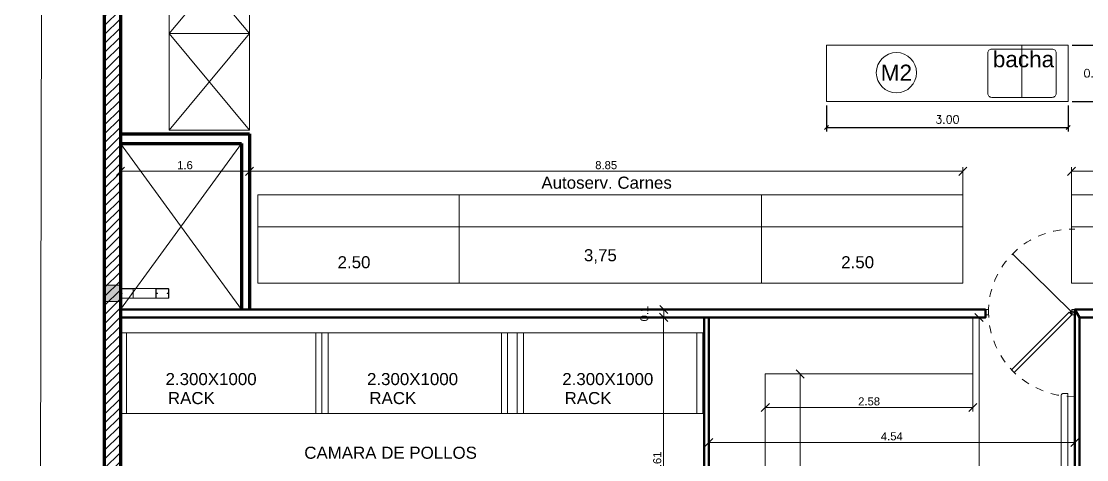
# Model space of a CAD drawing. Header units: inches. Extents: x 2 to 337, y 2 to 182.
# Drawn here: x 140.12 to 153.34, y 56.89 to 62.33 of the extents above; entities that cross this region are included whole.
import ezdxf

# ---------------------------------------------------------------- set-up
doc = ezdxf.new("R2010")
doc.units = ezdxf.units.IN
doc.header["$MEASUREMENT"] = 0
for name, pattern in [('ACAD_ISO10W100', [18, 12, -3, 0, -3]), ('DASH_15', [0.375, 0.25, -0.125]), ('DASHDOT2', [12.7, 6.35, -3.175, 0, -3.175]), ('HIDDEN2', [4.7625, 3.175, -1.5875])]:
    doc.linetypes.add(name, pattern=pattern)
doc.layers.add('(C)Paneles 60mm.', color=4, linetype='Continuous')
doc.layers.add('01-COTAS ESTRUCTURA', color=9, linetype='Continuous')
for name, color, linetype, lineweight in [('0-EQUIPAMIENTO-LAB', 6, 'Continuous', 13), ('01 eje', 30, 'ACAD_ISO10W100', 9), ('ARQ-CARPINTERIAS', 4, 'Continuous', 9), ('COMESTIBLES0-EQUIP-TXT', 3, 'Continuous', 9), ('L COTAS', 1, 'Continuous', 9), ('L EQUIP', 6, 'Continuous', 9), ('l muro', 5, 'Continuous', 80), ('L PANELES', 136, 'Continuous', 50), ('L PROYEC', 4, 'HIDDEN2', 9), ('LAVADO MU', 10, 'Continuous', 5), ('smr acero', 170, 'Continuous', 15)]:
    doc.layers.add(name, color=color, linetype=linetype, lineweight=lineweight)
doc.styles.add('2mm para 1.100', font='ARIAL.TTF')
doc.styles.add('3mm para 1.100', font='ARIAL.TTF')
doc.styles.add('ARIAL', font='ARIAL.TTF')
doc.styles.add('RomanS', font='romans.shx')
doc.styles.get("Standard").update_dxf_attribs({"font": 'ARIAL.TTF'})
doc.dimstyles.new('bases 1-50', dxfattribs={"dimscale": 0.5, "dimtxt": 0.2, "dimasz": 0.1, "dimexe": 0.1, "dimexo": 0.1, "dimgap": 0.1, "dimtad": 1, "dimtih": 1, "dimtoh": 1, "dimzin": 1, "dimdsep": 46, "dimtxsty": 'RomanS', "dimblk": 'OBLIQUE', "dimcen": 0.1, "dimclrd": 256, "dimclre": 256, "dimclrt": 256, "dimadec": 0, "dimazin": 0, "dimtfac": 1, "dimtmove": 0, "dimatfit": 3, "dimfxl": 0, "dimarcsym": 0})
doc.dimstyles.new('cotas 1.100', dxfattribs={"dimscale": 2, "dimtxt": 0.2, "dimasz": 0.1, "dimexe": 0.1, "dimexo": 0.05, "dimgap": 0.05, "dimtad": 0, "dimzin": 0, "dimdsep": 46, "dimtxsty": '2mm para 1.100', "dimblk": 'OBLIQUE', "dimcen": 0.09, "dimclrd": 256, "dimclre": 256, "dimclrt": 256, "dimaunit": 1, "dimadec": 3, "dimazin": 0, "dimtfac": 1, "dimtofl": 0, "dimtmove": 2, "dimatfit": 3, "dimfxl": 0, "dimtolj": 1, "dimtzin": 0, "dimlwd": -1, "dimlwe": -1, "dimarcsym": 0})
doc.dimstyles.new('cotas 1.50', dxfattribs={"dimscale": 0.5, "dimtxt": 0.2, "dimasz": 0.2, "dimexe": 0.1, "dimexo": 0, "dimgap": 0.05, "dimtad": 1, "dimdsep": 46, "dimtxsty": 'ARIAL', "dimblk": 'OBLIQUE', "dimcen": 0.09, "dimclrd": 256, "dimclre": 256, "dimclrt": 256, "dimadec": 0, "dimazin": 2, "dimtfac": 1, "dimtofl": 0, "dimtmove": 2, "dimatfit": 3, "dimfxl": 0, "dimtolj": 1, "dimtzin": 0, "dimlwd": -1, "dimlwe": -1, "dimarcsym": 0})

# ---------------------------------------------------------------- blocks, each defined once
blk = doc.blocks.new('terreno1')
at = {"layer": '01 eje', "ltscale": 0.05}
blk.add_line((2858.813, 860.328), (2858.813, 730.799), dxfattribs=at)
blk = doc.blocks.new('_Oblique')
at = {"color": 0, "linetype": 'ByBlock', "lineweight": -2}
blk.add_line((-0.5, -0.5), (0.5, 0.5), dxfattribs=at)
blk = doc.blocks.new('*D301')
at = {"layer": 'Defpoints', "color": 0}
for p in [(140.52, 156.769), (141.35, 156.768), (141.15, 31.949)]:
    blk.add_point(p, dxfattribs=at)
at = {"layer": 'L COTAS'}
for p, q in [((141.25, 156.768), (140.32, 156.77)), ((140.52, 156.769), (140.421, 95.269)), ((140.32, 31.95), (140.418, 93.45)), ((141.05, 31.949), (140.12, 31.95))]:
    blk.add_line(p, q, dxfattribs=at)
at = {"layer": 'L COTAS', "xscale": 0.2, "yscale": 0.2, "zscale": 0.2}
for p, rotation in [((140.52, 156.769), 89.90828215739022), ((140.32, 31.95), 269.9082821573902)]:
    blk.add_blockref('_Oblique', p, dxfattribs=dict(at, rotation=rotation))
at = {"layer": 'L COTAS', "insert": (140.42, 94.36), "char_height": 0.4, "attachment_point": 5, "rotation": 89.9083, "style": '2mm para 1.100'}
blk.add_mtext('\\A1;124.82', dxfattribs=at)
blk = doc.blocks.new('*D279')
at = {"layer": 'Defpoints', "color": 0}
for p in [(147.708, 58.657), (148.089, 55.05), (148.089, 55.05)]:
    blk.add_point(p, dxfattribs=at)
at = {"layer": 'L COTAS'}
for p, q in [((147.708, 58.657), (148.139, 58.657)), ((148.089, 58.657), (148.089, 55.05)), ((148.089, 55.05), (148.039, 55.05))]:
    blk.add_line(p, q, dxfattribs=at)
at = {"layer": 'L COTAS', "xscale": 0.1, "yscale": 0.1, "zscale": 0.1}
for p, rotation in [((148.089, 58.657), 90), ((148.089, 55.05), 270)]:
    blk.add_blockref('_Oblique', p, dxfattribs=dict(at, rotation=rotation))
at = {"layer": 'L COTAS', "insert": (148.012, 56.853), "char_height": 0.1, "attachment_point": 5, "rotation": 90, "style": 'ARIAL'}
blk.add_mtext('\\A1;3.61', dxfattribs=at)
blk = doc.blocks.new('rack bajo')
for p, q in [((0, 1.2), (1, 0)), ((1, 1.2), (0, 0))]:
    blk.add_line(p, q)
blk.add_lwpolyline([(0, 0), (1, 0), (1, 1.2), (0, 1.2)], close=True)
blk = doc.blocks.new('RACKS 250')
for p, q in [((-1.05, -2.5), (-1.05, 0)), ((-1.05, 0), (-0.05, 0)), ((-0.05, 0), (-0.05, -2.5)), ((-1.05, -0.0762), (-0.05, -0.0762)), ((-1.05, -2.4238), (-0.05, -2.4238)), ((-0.05, -2.5), (-1.05, -2.5))]:
    blk.add_line(p, q)
blk = doc.blocks.new('PUERTA')
for p, q in [((0.04, 0), (0.834, 0.785)), ((0.04, 0), (0.834, 0.785)), ((0, -0.035), (0, 0.035)), ((0, 0.035), (0.04, 0.035)), ((0.04, 0.035), (0.04, -0.035)), ((0.04, -0.035), (0.075, 0)), ((0.075, 0), (0.85, -0.774)), ((1.16, -0.035), (1.16, 0.035)), ((1.16, 0.035), (1.2, 0.035)), ((1.2, 0.035), (1.2, -0.035)), ((0.04, -0.035), (0, -0.035)), ((0.04, -0.035), (0.814, -0.81)), ((1.2, -0.035), (1.16, -0.035)), ((0.85, -0.774), (0.814, -0.81))]:
    blk.add_line(p, q)
blk.add_circle((0.04, 0), 0.0196)
at = {"linetype": 'DASH_15', "ltscale": 0.2}
for centre, radius, start, end in [((0.04, -0.005), 1.12, 359.6736, 92.0467), ((0.014, 0.011), 1.146, 269.3146, 359.1608)]:
    blk.add_arc(centre, radius, start, end, dxfattribs=at)
blk = doc.blocks.new('*D491')
at = {"layer": 'Defpoints', "color": 0}
for p in [(148.653, 57.116), (153.193, 57.116), (153.193, 57.102)]:
    blk.add_point(p, dxfattribs=at)
at = {"layer": 'L COTAS'}
for p, q in [((148.653, 57.116), (148.653, 57.052)), ((148.653, 57.102), (153.193, 57.102)), ((153.193, 57.116), (153.193, 57.052))]:
    blk.add_line(p, q, dxfattribs=at)
at = {"layer": 'L COTAS', "xscale": 0.1, "yscale": 0.1, "zscale": 0.1, "rotation": 180}
blk.add_blockref('_Oblique', (148.653, 57.102), dxfattribs=at)
at = {"layer": 'L COTAS', "xscale": 0.1, "yscale": 0.1, "zscale": 0.1}
blk.add_blockref('_Oblique', (153.193, 57.102), dxfattribs=at)
at = {"layer": 'L COTAS', "insert": (150.923, 57.178), "char_height": 0.1, "attachment_point": 5, "style": 'ARIAL'}
blk.add_mtext('\\A1;4.54', dxfattribs=at)
blk = doc.blocks.new('*D419')
at = {"layer": 'Defpoints', "color": 0}
for p in [(148.092, 58.753), (148.092, 58.653), (148.092, 58.653)]:
    blk.add_point(p, dxfattribs=at)
at = {"layer": 'L COTAS'}
for p, q in [((148.092, 58.753), (148.042, 58.753)), ((148.092, 58.753), (148.092, 58.653)), ((148.092, 58.653), (148.042, 58.653))]:
    blk.add_line(p, q, dxfattribs=at)
at = {"layer": 'L COTAS', "xscale": 0.1, "yscale": 0.1, "zscale": 0.1}
for p, rotation in [((148.092, 58.753), 90), ((148.092, 58.653), 270)]:
    blk.add_blockref('_Oblique', p, dxfattribs=dict(at, rotation=rotation))
at = {"layer": 'L COTAS', "insert": (147.851, 58.703), "char_height": 0.1, "attachment_point": 5, "rotation": 90, "style": 'ARIAL'}
blk.add_mtext('\\A1;0.1', dxfattribs=at)
blk = doc.blocks.new('base1')
at = {"layer": 'smr acero'}
h = blk.add_hatch(color=256, dxfattribs=at)
h.dxf.hatch_style = 1
h.paths.add_polyline_path([(4862.665, 1040.797), (4862.665, 1040.597), (4862.465, 1040.597), (4862.465, 1040.797)])
for p, q in [((4863.111, 1040.757), (4862.809, 1040.757)), ((4863.111, 1040.637), (4862.809, 1040.637))]:
    blk.add_line(p, q, dxfattribs=at)
blk.add_lwpolyline([(4862.465, 1040.597), (4862.665, 1040.597), (4862.665, 1040.797), (4862.465, 1040.797)], close=True, dxfattribs=at)
for points in [[(4862.819, 1040.757), (4862.671, 1040.757, 0.414214), (4862.665, 1040.751), (4862.665, 1040.703, 0.414214), (4862.671, 1040.697), (4862.685, 1040.697), (4862.685, 1040.699), (4862.673, 1040.699, -0.414214), (4862.667, 1040.705), (4862.667, 1040.749, -0.414214), (4862.673, 1040.755), (4862.817, 1040.755, -0.414214), (4862.823, 1040.749), (4862.823, 1040.705, -0.414214), (4862.817, 1040.699), (4862.805, 1040.699), (4862.805, 1040.697), (4862.819, 1040.697, 0.414214), (4862.825, 1040.703), (4862.825, 1040.751, 0.414214)], [(4862.819, 1040.637), (4862.671, 1040.637, -0.414214), (4862.665, 1040.643), (4862.665, 1040.691, -0.414214), (4862.671, 1040.697), (4862.685, 1040.697), (4862.685, 1040.695), (4862.673, 1040.695, 0.414214), (4862.667, 1040.689), (4862.667, 1040.645, 0.414214), (4862.673, 1040.639), (4862.817, 1040.639, 0.414214), (4862.823, 1040.645), (4862.823, 1040.689, 0.414214), (4862.817, 1040.695), (4862.805, 1040.695), (4862.805, 1040.697), (4862.819, 1040.697, -0.414214), (4862.825, 1040.691), (4862.825, 1040.643, -0.414214)], [(4863.111, 1040.757), (4863.259, 1040.757, -0.414214), (4863.265, 1040.751), (4863.265, 1040.703, -0.414214), (4863.259, 1040.697), (4863.245, 1040.697), (4863.245, 1040.699), (4863.257, 1040.699, 0.414214), (4863.263, 1040.705), (4863.263, 1040.749, 0.414214), (4863.257, 1040.755), (4863.113, 1040.755, 0.414214), (4863.107, 1040.749), (4863.107, 1040.705, 0.414214), (4863.113, 1040.699), (4863.125, 1040.699), (4863.125, 1040.697), (4863.111, 1040.697, -0.414214), (4863.105, 1040.703), (4863.105, 1040.751, -0.414214)], [(4863.111, 1040.637), (4863.259, 1040.637, 0.414214), (4863.265, 1040.643), (4863.265, 1040.691, 0.414214), (4863.259, 1040.697), (4863.245, 1040.697), (4863.245, 1040.695), (4863.257, 1040.695, -0.414214), (4863.263, 1040.689), (4863.263, 1040.645, -0.414214), (4863.257, 1040.639), (4863.113, 1040.639, -0.414214), (4863.107, 1040.645), (4863.107, 1040.689, -0.414214), (4863.113, 1040.695), (4863.125, 1040.695), (4863.125, 1040.697), (4863.111, 1040.697, 0.414214), (4863.105, 1040.691), (4863.105, 1040.643, 0.414214)]]:
    blk.add_lwpolyline(points, format="xyb", close=True, dxfattribs=at)
blk = doc.blocks.new('*D420')
at = {"layer": 'Defpoints', "color": 0}
for p in [(151.804, 60.47), (142.953, 59.797), (151.804, 59.779)]:
    blk.add_point(p, dxfattribs=at)
at = {"layer": 'L COTAS'}
for p, q in [((142.953, 59.797), (142.953, 60.52)), ((142.953, 60.47), (151.804, 60.47)), ((151.804, 59.779), (151.804, 60.52))]:
    blk.add_line(p, q, dxfattribs=at)
at = {"layer": 'L COTAS', "xscale": 0.1, "yscale": 0.1, "zscale": 0.1, "rotation": 180}
blk.add_blockref('_Oblique', (142.953, 60.47), dxfattribs=at)
at = {"layer": 'L COTAS', "xscale": 0.1, "yscale": 0.1, "zscale": 0.1}
blk.add_blockref('_Oblique', (151.804, 60.47), dxfattribs=at)
at = {"layer": 'L COTAS', "insert": (147.378, 60.546), "char_height": 0.1, "attachment_point": 5, "style": 'ARIAL'}
blk.add_mtext('\\A1;8.85', dxfattribs=at)
blk = doc.blocks.new('*D421')
at = {"layer": 'Defpoints', "color": 0}
for p in [(159.404, 60.47), (153.154, 59.912), (159.404, 59.912)]:
    blk.add_point(p, dxfattribs=at)
at = {"layer": 'L COTAS'}
for p, q in [((153.154, 59.912), (153.154, 60.52)), ((153.154, 60.47), (159.404, 60.47)), ((159.404, 59.912), (159.404, 60.52))]:
    blk.add_line(p, q, dxfattribs=at)
at = {"layer": 'L COTAS', "xscale": 0.1, "yscale": 0.1, "zscale": 0.1, "rotation": 180}
blk.add_blockref('_Oblique', (153.154, 60.47), dxfattribs=at)
at = {"layer": 'L COTAS', "xscale": 0.1, "yscale": 0.1, "zscale": 0.1}
blk.add_blockref('_Oblique', (159.404, 60.47), dxfattribs=at)
at = {"layer": 'L COTAS', "insert": (156.279, 60.546), "char_height": 0.1, "attachment_point": 5, "style": 'ARIAL'}
blk.add_mtext('\\A1;6.25', dxfattribs=at)
blk = doc.blocks.new('*D440')
at = {"layer": 'Defpoints', "color": 0}
for p in [(142.953, 60.47), (142.953, 60.47), (141.35, 60.398)]:
    blk.add_point(p, dxfattribs=at)
at = {"layer": 'L COTAS'}
for p, q in [((141.35, 60.398), (141.35, 60.52)), ((141.35, 60.47), (142.953, 60.47)), ((142.953, 60.47), (142.953, 60.52))]:
    blk.add_line(p, q, dxfattribs=at)
at = {"layer": 'L COTAS', "xscale": 0.1, "yscale": 0.1, "zscale": 0.1, "rotation": 180}
blk.add_blockref('_Oblique', (141.35, 60.47), dxfattribs=at)
at = {"layer": 'L COTAS', "xscale": 0.1, "yscale": 0.1, "zscale": 0.1}
blk.add_blockref('_Oblique', (142.953, 60.47), dxfattribs=at)
at = {"layer": 'L COTAS', "insert": (142.151, 60.546), "char_height": 0.1, "attachment_point": 5, "style": 'ARIAL'}
blk.add_mtext('\\A1;1.6', dxfattribs=at)
blk = doc.blocks.new('*D515')
at = {"layer": 'Defpoints', "color": 0}
for p in [(153.113, 62.039), (153.452, 62.039), (153.113, 61.339)]:
    blk.add_point(p, dxfattribs=at)
at = {"layer": 'L COTAS', "lineweight": -2}
for p, q in [((153.163, 62.039), (153.502, 62.039)), ((153.452, 62.039), (153.452, 61.789)), ((153.452, 61.339), (153.452, 61.589)), ((153.163, 61.339), (153.502, 61.339))]:
    blk.add_line(p, q, dxfattribs=at)
at = {"layer": 'L COTAS', "lineweight": -2, "xscale": 0.05, "yscale": 0.05, "zscale": 0.05}
for p, rotation in [((153.452, 62.039), 90), ((153.452, 61.339), 270)]:
    blk.add_blockref('_Oblique', p, dxfattribs=dict(at, rotation=rotation))
at = {"layer": 'L COTAS', "insert": (153.452, 61.689), "char_height": 0.1, "attachment_point": 5, "style": 'RomanS'}
blk.add_mtext('0.70', dxfattribs=at)
blk = doc.blocks.new('*D516')
at = {"layer": 'Defpoints', "color": 0}
for p in [(150.113, 61.339), (153.113, 61.339), (153.113, 61.015)]:
    blk.add_point(p, dxfattribs=at)
at = {"layer": 'L COTAS', "lineweight": -2}
for p, q in [((150.113, 61.289), (150.113, 60.965)), ((153.113, 61.289), (153.113, 60.965)), ((150.113, 61.015), (153.113, 61.015))]:
    blk.add_line(p, q, dxfattribs=at)
at = {"layer": 'L COTAS', "lineweight": -2, "xscale": 0.05, "yscale": 0.05, "zscale": 0.05, "rotation": 180}
blk.add_blockref('_Oblique', (150.113, 61.015), dxfattribs=at)
at = {"layer": 'L COTAS', "lineweight": -2, "xscale": 0.05, "yscale": 0.05, "zscale": 0.05}
blk.add_blockref('_Oblique', (153.113, 61.015), dxfattribs=at)
at = {"layer": 'L COTAS', "insert": (151.613, 61.115), "char_height": 0.1, "attachment_point": 5, "style": 'RomanS'}
blk.add_mtext('3.00', dxfattribs=at)
blk = doc.blocks.new('*D527')
at = {"layer": 'Defpoints', "color": 0}
for p in [(149.353, 57.953), (151.93, 57.953), (149.353, 57.536)]:
    blk.add_point(p, dxfattribs=at)
at = {"layer": 'L COTAS'}
for p, q in [((149.353, 57.953), (149.353, 57.486)), ((151.93, 57.953), (151.93, 57.486)), ((151.93, 57.536), (149.353, 57.536))]:
    blk.add_line(p, q, dxfattribs=at)
at = {"layer": 'L COTAS', "xscale": 0.1, "yscale": 0.1, "zscale": 0.1, "rotation": 180}
blk.add_blockref('_Oblique', (149.353, 57.536), dxfattribs=at)
at = {"layer": 'L COTAS', "xscale": 0.1, "yscale": 0.1, "zscale": 0.1}
blk.add_blockref('_Oblique', (151.93, 57.536), dxfattribs=at)
at = {"layer": 'L COTAS', "insert": (150.641, 57.612), "char_height": 0.1, "attachment_point": 5, "style": 'ARIAL'}
blk.add_mtext('\\A1;2.58', dxfattribs=at)
blk = doc.blocks.new('*D528')
at = {"layer": 'Defpoints', "color": 0}
for p in [(149.353, 57.953), (149.784, 57.953), (149.353, 54.954)]:
    blk.add_point(p, dxfattribs=at)
at = {"layer": 'L COTAS'}
for p, q in [((149.353, 57.953), (149.834, 57.953)), ((149.784, 54.954), (149.784, 57.953)), ((149.353, 54.954), (149.834, 54.954))]:
    blk.add_line(p, q, dxfattribs=at)
at = {"layer": 'L COTAS', "xscale": 0.1, "yscale": 0.1, "zscale": 0.1}
for p, rotation in [((149.784, 57.953), 90), ((149.784, 54.954), 270)]:
    blk.add_blockref('_Oblique', p, dxfattribs=dict(at, rotation=rotation))
at = {"layer": 'L COTAS', "insert": (149.708, 56.454), "char_height": 0.1, "attachment_point": 5, "rotation": 90, "style": 'ARIAL'}
blk.add_mtext('\\A1;3', dxfattribs=at)
blk = doc.blocks.new('*D531')
at = {"layer": 'Defpoints', "color": 0}
for p in [(152.005, 58.653), (152.084, 58.653), (151.95, 52.153)]:
    blk.add_point(p, dxfattribs=at)
at = {"layer": 'L COTAS'}
for p, q in [((152.084, 58.653), (151.955, 58.653)), ((152.005, 52.153), (152.005, 58.653)), ((151.95, 52.153), (152.055, 52.153))]:
    blk.add_line(p, q, dxfattribs=at)
at = {"layer": 'L COTAS', "xscale": 0.1, "yscale": 0.1, "zscale": 0.1}
for p, rotation in [((152.005, 58.653), 90), ((152.005, 52.153), 270)]:
    blk.add_blockref('_Oblique', p, dxfattribs=dict(at, rotation=rotation))
at = {"layer": 'L COTAS', "insert": (151.929, 55.403), "char_height": 0.1, "attachment_point": 5, "rotation": 90, "style": 'ARIAL'}
blk.add_mtext('\\A1;6.5', dxfattribs=at)
blk = doc.blocks.new('PPiv MT 1_00')
at = {"layer": 'L COTAS'}
h = blk.add_hatch(dxfattribs=at)
h.set_pattern_fill('HONEY', color=256, scale=0.1, angle=0.02668, style=0)
h.set_pattern_definition([(0.026676, (-36.510646, -16.688191), (0.018744958, 0.010834046), [0.0125, -0.025]), (120.026676, (-36.510646, -16.688191), (-0.018755038, 0.0108165868), [0.0125, -0.025]), (60.026676, (-36.510646, -16.688191), (-1.008e-05, 0.0216506327), [-0.025, 0.0125])])
edge = h.paths.add_edge_path()
edge.add_line((0.0234, -0.1141), (1.0734, -0.1137))
edge.add_arc((1.0733, -0.0937), 0.02, 270.02668, 360.02668)
edge.add_line((1.0933, -0.0936), (1.0933, -0.0536))
edge.add_line((1.0933, -0.0536), (0.0033, -0.0542))
edge.add_line((0.0033, -0.0542), (0.0033, -0.0942))
edge.add_arc((0.0233, -0.0941), 0.02, 180.02668, 270.02668)
for points in [[(0.05, 0), (-0.09, 0), (-0.09, -0.04, 0.414214), (-0.08, -0.05), (0.04, -0.05, 0.414214), (0.05, -0.04)], [(-0.05, 0.06), (0.05, 0.06), (0.05, 0.075, 0.414214), (0.04, 0.085), (-0.04, 0.085, 0.414214), (-0.05, 0.075)], [(-0.04, 0.08, 0.414214), (-0.045, 0.075), (-0.045, 0.065), (0.045, 0.065), (0.045, 0.075, 0.414214), (0.04, 0.08)], [(1.15, 0.06), (1.05, 0.06), (1.05, 0.075, -0.414214), (1.06, 0.085), (1.14, 0.085, -0.414214), (1.15, 0.075)], [(1.05, 0), (1.19, 0), (1.19, -0.04, -0.414214), (1.18, -0.05), (1.06, -0.05, -0.414214), (1.05, -0.04)], [(1.14, 0.08, -0.414214), (1.145, 0.075), (1.145, 0.065), (1.055, 0.065), (1.055, 0.075, -0.414214), (1.06, 0.08)], [(-0.08, -0.045), (0.04, -0.045, 0.414214), (0.045, -0.04), (0.045, -0.005), (-0.085, -0.005), (-0.085, -0.04, 0.414214)], [(0.0234, -0.1141), (1.0734, -0.1137, 0.414214), (1.0933, -0.0936), (1.0933, -0.0536), (0.0033, -0.0542), (0.0033, -0.0942, 0.414214)], [(1.18, -0.045), (1.06, -0.045, -0.414214), (1.055, -0.04), (1.055, -0.005), (1.185, -0.005), (1.185, -0.04, -0.414214)]]:
    blk.add_lwpolyline(points, format="xyb", close=True, dxfattribs=at)
for points in [[(0, 0), (0.05, 0), (0.05, 0.06), (0, 0.06)], [(0.005, 0.005), (0.045, 0.005), (0.045, 0.055), (0.005, 0.055)], [(1.1, 0), (1.05, 0), (1.05, 0.06), (1.1, 0.06)], [(1.095, 0.005), (1.055, 0.005), (1.055, 0.055), (1.095, 0.055)]]:
    blk.add_lwpolyline(points, close=True, dxfattribs=at)
at = {"layer": 'L PROYEC'}
blk.add_lwpolyline([(1.14, -0.1136), (2.19, -0.1131, 0.414214), (2.21, -0.0931), (2.21, -0.0531), (1.12, -0.0536), (1.12, -0.0936, 0.414214)], format="xyb", close=True, dxfattribs=at)

msp = doc.modelspace()

# ---------------------------------------------------------------- hatches: boundary and pattern name
at = {"layer": 'LAVADO MU'}
h = msp.add_hatch(dxfattribs=at)
h.set_pattern_fill('ANSI31', color=256, scale=0.025)
h.set_pattern_definition([(45, (-3326.567116, -714.39376), (-0.0561266008, 0.0561266008), [])])
h.paths.add_polyline_path([(141.35, 71.952), (141.15, 71.952), (141.15, 32.299), (141.35, 32.299)])

# ---------------------------------------------------------------- linework, layer by layer
at = {"layer": 'L COTAS'}
for p, q in [((142.853, 60.814), (141.35, 58.753)), ((141.35, 60.814), (142.853, 58.753))]:
    msp.add_line(p, q, dxfattribs=at)
at = {"layer": 'L EQUIP'}
for p, q in [((150.113, 62.039), (153.113, 62.039)), ((150.113, 61.339), (150.113, 62.039)), ((153.113, 62.039), (153.113, 61.339)), ((150.113, 61.339), (153.113, 61.339))]:
    msp.add_line(p, q, dxfattribs=at)
at = {"layer": 'L EQUIP', "linetype": 'DASHDOT2', "ltscale": 0.5}
msp.add_line((152.538, 62.039), (152.538, 61.389), dxfattribs=at)
at = {"layer": 'L EQUIP', "linetype": 'ByBlock', "ltscale": 0.01}
for p, q in [((145.554, 60.179), (143.054, 60.179)), ((143.054, 59.079), (143.054, 60.179)), ((145.554, 59.079), (145.554, 60.179)), ((145.554, 59.079), (145.554, 60.179)), ((151.804, 60.179), (149.304, 60.179)), ((151.804, 59.079), (151.804, 60.179)), ((141.35, 58.804), (141.35, 59.904)), ((143.054, 59.779), (145.554, 59.779)), ((145.554, 59.779), (149.304, 59.779)), ((149.304, 59.779), (151.804, 59.779)), ((153.154, 59.779), (156.904, 59.779)), ((143.054, 59.079), (145.554, 59.079)), ((149.304, 59.079), (151.804, 59.079))]:
    msp.add_line(p, q, dxfattribs=at)
at = {"layer": 'L EQUIP'}
msp.add_lwpolyline([(152.163, 61.389), (152.913, 61.389, 0.414214), (152.963, 61.439), (152.963, 61.939, 0.414214), (152.913, 61.989), (152.163, 61.989, 0.414214), (152.113, 61.939), (152.113, 61.439, 0.414214)], format="xyb", close=True, dxfattribs=at)
at = {"layer": 'L EQUIP', "linetype": 'ByBlock', "ltscale": 0.01}
for points in [[(145.554, 59.079), (149.304, 59.079), (149.304, 60.179), (145.554, 60.179), (145.554, 59.079)], [(153.154, 59.079), (156.904, 59.079), (156.904, 60.179), (153.154, 60.179), (153.154, 59.079)]]:
    msp.add_lwpolyline(points, dxfattribs=at)
at = {"layer": 'L EQUIP'}
for points in [[(148.653, 54.954), (148.653, 58.653), (151.93, 58.653), (151.93, 57.953), (149.353, 57.953)], [(148.653, 54.954), (149.353, 54.954), (149.353, 57.953)]]:
    msp.add_lwpolyline(points, dxfattribs=at)
msp.add_circle((150.98, 61.695), 0.25, dxfattribs=at)
at = {"layer": 'l muro'}
for p, q in [((141.15, 156.769), (141.15, 31.96)), ((141.35, 156.769), (141.35, 31.96)), ((141.35, 60.934), (142.953, 60.934)), ((142.953, 60.934), (142.953, 58.753)), ((141.35, 60.814), (142.853, 60.814)), ((142.853, 60.814), (142.853, 58.753))]:
    msp.add_line(p, q, dxfattribs=at)
at = {"layer": 'L PANELES'}
for points in [[(152.084, 58.753), (141.35, 58.753), (141.35, 58.653), (152.084, 58.653)], [(153.253, 56.179), (153.193, 56.179), (153.193, 58.753), (153.253, 58.653)], [(148.653, 54.846), (148.593, 54.846), (148.593, 58.653), (148.653, 58.653)]]:
    msp.add_lwpolyline(points, close=True, dxfattribs=at)
msp.add_lwpolyline([(159.304, 58.653), (153.253, 58.653), (153.193, 58.753), (159.404, 58.753), (159.304, 58.653)], dxfattribs=at)

# ---------------------------------------------------------------- block references
at = {"layer": '(C)Paneles 60mm.', "color": 5, "xscale": -1.380096854949577, "yscale": 1.380096854949577, "zscale": 1.380096854949577, "rotation": 270}
msp.add_blockref('PPiv MT 1_00', (153.181, 54.661), dxfattribs=at)
at = {"layer": '0-EQUIPAMIENTO-LAB', "rotation": 89.99999999999999}
for p in [(141.35, 58.513), (143.85, 58.513), (146.079, 58.513)]:
    msp.add_blockref('RACKS 250', p, dxfattribs=at)
at = {"layer": '01-COTAS ESTRUCTURA'}
msp.add_blockref('base1', (-4721.315, -981.743), dxfattribs=at)
at = {"layer": 'ARQ-CARPINTERIAS', "xscale": -0.9239776872284607, "yscale": 0.9239776872284607, "zscale": 0.9239776872284607}
msp.add_blockref('PUERTA', (153.193, 58.721), dxfattribs=at)
at = {"layer": 'L EQUIP', "linetype": 'ByBlock', "ltscale": 0.01, "xscale": -1, "rotation": 180}
for p in [(141.953, 63.38), (141.953, 62.18)]:
    msp.add_blockref('rack bajo', p, dxfattribs=at)
at = {"layer": 'l muro'}
msp.add_blockref('terreno1', (-2717.663, -701.391), dxfattribs=at)

# ---------------------------------------------------------------- texts
at = {"layer": 'COMESTIBLES0-EQUIP-TXT', "style": 'ARIAL'}
for s, p in [('2.300X1000', (141.91, 57.815)), ('2.300X1000', (144.41, 57.815)), ('2.300X1000', (146.833, 57.815)), ('RACK', (141.939, 57.579)), ('RACK', (144.439, 57.579)), ('RACK', (146.862, 57.579))]:
    msp.add_text(s, height=0.15, dxfattribs=at).set_placement(p)
at = {"layer": 'COMESTIBLES0-EQUIP-TXT', "insert": (145.774, 57.05), "char_height": 0.15, "width": 2.86224, "attachment_point": 3, "style": 'ARIAL'}
msp.add_mtext('CAMARA DE POLLOS', dxfattribs=at)
at = {"layer": 'L EQUIP', "char_height": 0.2, "attachment_point": 5, "style": '3mm para 1.100'}
for s, insert in [('bacha', (152.557, 61.861)), ('M2', (150.98, 61.695))]:
    msp.add_mtext(s, dxfattribs=dict(at, insert=insert))
at = {"layer": 'L EQUIP', "linetype": 'ByBlock', "ltscale": 0.01, "char_height": 0.15, "attachment_point": 1}
for s, insert, width in [('Autoserv. Carnes', (146.574, 60.404), 6.39684), ('3,75', (147.102, 59.503), 4.44912), ('2.50', (144.045, 59.416), 6.39684), ('2.50', (150.295, 59.416), 6.39684)]:
    msp.add_mtext(s, dxfattribs=dict(at, insert=insert, width=width))

# ---------------------------------------------------------------- dimensions: what is measured, and where the dimension line sits
at = {"layer": 'L COTAS'}
dim = msp.add_aligned_dim(p1=(141.15, 31.949), p2=(141.35, 156.768), distance=0.83, dimstyle='cotas 1.100', override={"dimfxl": 0.1, "dimarcsym": 1}, dxfattribs=at)
dim.commit()
dim.dimension.update_dxf_attribs({"geometry": '*D301', "text_midpoint": (140.42, 94.36)})
dim = msp.add_linear_dim(base=(153.452, 62.039), p1=(153.113, 61.339), p2=(153.113, 62.039), angle=90, dimstyle='bases 1-50', override={"dimfxl": 0.18, "dimarcsym": 1}, dxfattribs=at)
dim.commit()
dim.dimension.update_dxf_attribs({"geometry": '*D515', "text_midpoint": (153.452, 61.689)})
dim = msp.add_linear_dim(base=(153.113, 61.015), p1=(150.113, 61.339), p2=(153.113, 61.339), dimstyle='bases 1-50', override={"dimfxl": 0.18, "dimarcsym": 1}, dxfattribs=at)
dim.commit()
dim.dimension.update_dxf_attribs({"geometry": '*D516', "text_midpoint": (151.613, 61.115)})
for base, p1, p2, picture, middle in [((142.953, 60.47), (141.35, 60.398), (142.953, 60.47), '*D440', (142.151, 60.546)), ((151.804, 60.47), (142.953, 59.797), (151.804, 59.779), '*D420', (147.378, 60.546)), ((159.404, 60.47), (153.154, 59.912), (159.404, 59.912), '*D421', (156.279, 60.546)), ((149.353, 57.536), (151.93, 57.953), (149.353, 57.953), '*D527', (150.641, 57.612)), ((153.193, 57.102), (148.653, 57.116), (153.193, 57.116), '*D491', (150.923, 57.178))]:
    dim = msp.add_linear_dim(base=base, p1=p1, p2=p2, dimstyle='cotas 1.50', dxfattribs=at)
    dim.commit()
    dim.dimension.update_dxf_attribs({"geometry": picture, "text_midpoint": middle})
for base, p1, p2, picture, middle in [((148.089, 55.05), (147.708, 58.657), (148.089, 55.05), '*D279', (148.012, 56.853)), ((148.092, 58.653), (148.092, 58.753), (148.092, 58.653), '*D419', (147.851, 58.703)), ((152.005, 58.653), (151.95, 52.153), (152.084, 58.653), '*D531', (151.929, 55.403)), ((149.784, 57.953), (149.353, 54.954), (149.353, 57.953), '*D528', (149.708, 56.454))]:
    dim = msp.add_linear_dim(base=base, p1=p1, p2=p2, angle=90, dimstyle='cotas 1.50', dxfattribs=at)
    dim.commit()
    dim.dimension.update_dxf_attribs({"geometry": picture, "text_midpoint": middle})

doc.saveas('drawing.dxf')
